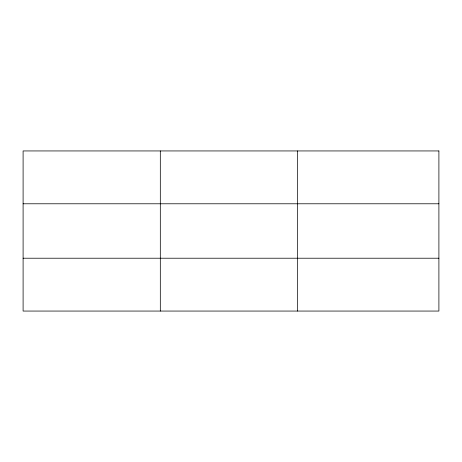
<?xml version="1.0" encoding="UTF-8"?>
<svg xmlns="http://www.w3.org/2000/svg" width="462" height="462" viewBox="0 0 462 462"><rect width="100%" height="100%" fill="white"/><g stroke="black" fill="none" stroke-linecap="round" stroke-linejoin="round"><path stroke-width="0.69" d="M160.314 311.059L160.314 150.941M297.528 311.059L297.528 150.941M23.1 203.782L438.9 203.782M23.1 258.218L438.9 258.218M438.9 150.941L438.9 311.059L23.1 311.059L23.1 150.941L438.9 150.941"/></g></svg>
